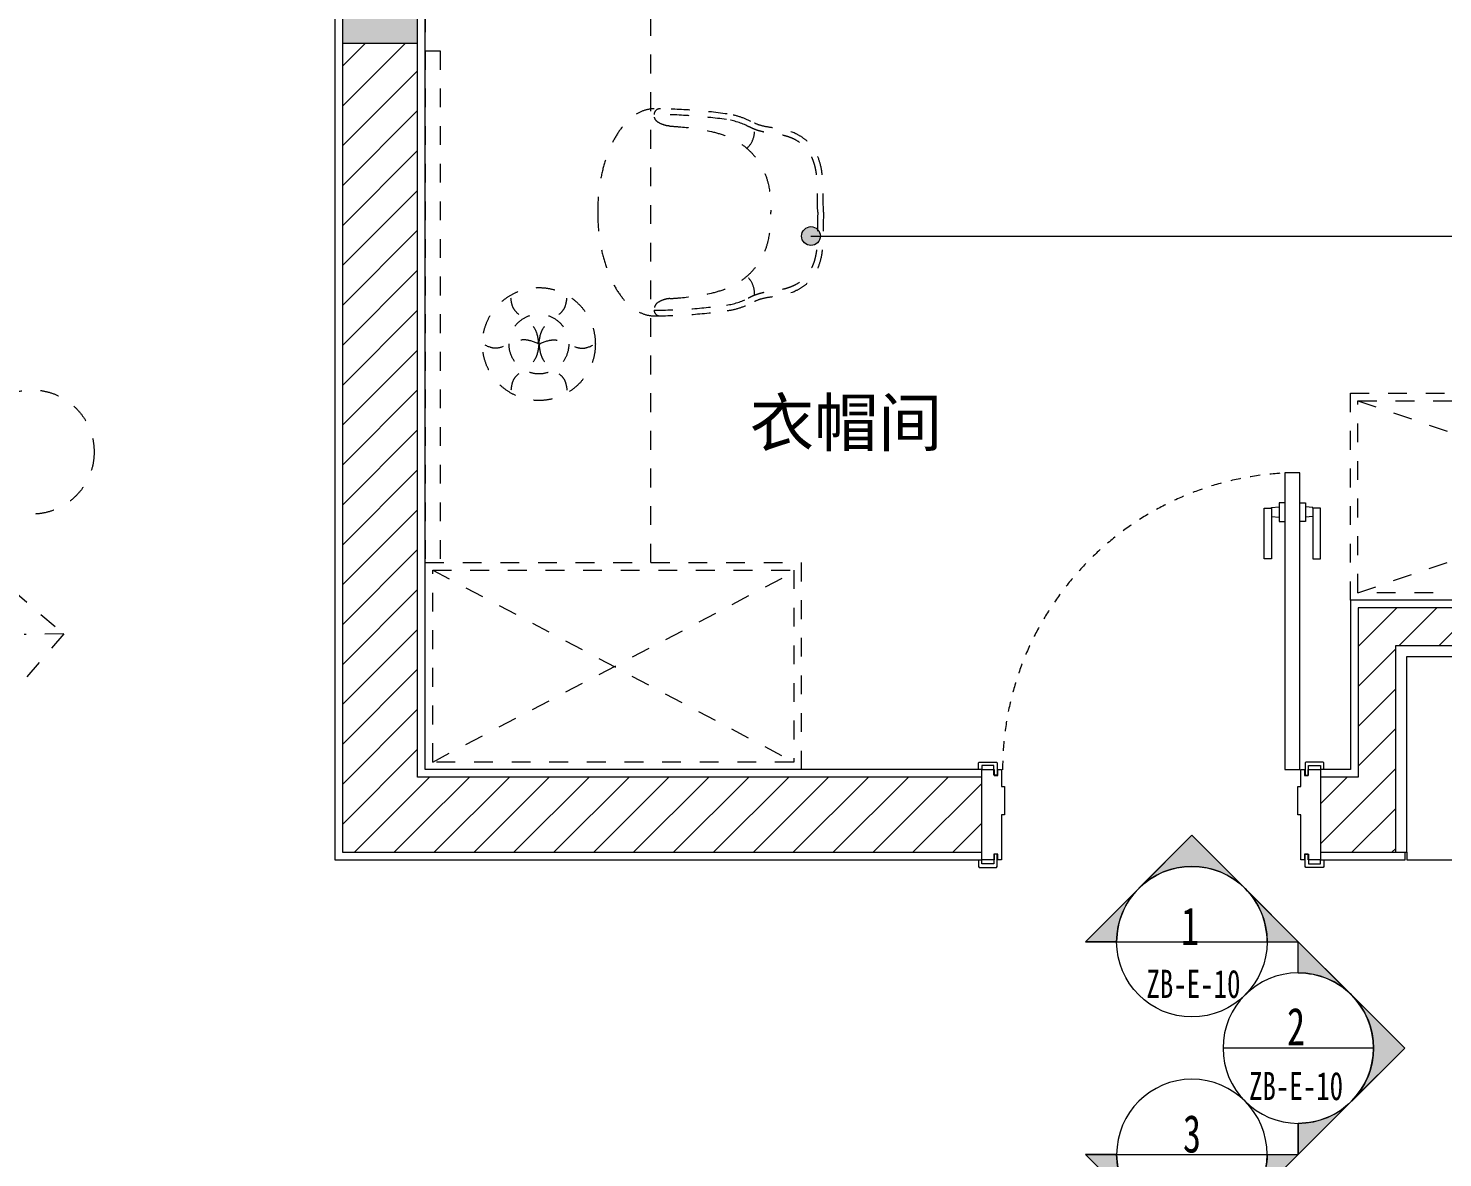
# Model space of a CAD drawing. Header units: millimetres. Extents: x 2160 to 29548, y 1196 to 18324.
# Drawn here: x 19099 to 22859, y 7638 to 10640 of the extents above; entities that cross this region are included whole.
import ezdxf

# ---------------------------------------------------------------- set-up
doc = ezdxf.new("R2010")
doc.units = ezdxf.units.MM
doc.linetypes.add('JZ-I-活动家具', pattern=[100, 50, -50])
doc.linetypes.add('JZ-I-虚线', pattern=[52.92, 26.46, -26.46])
for name, color, linetype, lineweight, true_color in [('A-DETL-GENF-5', 9, 'Continuous', 5, 0x808080), ('A-DETL-GENF-6', 9, 'JZ-I-活动家具', 5, 0x808080), ('A-DOOR', 30, 'Continuous', 9, 0xff7f00), ('A-DOOR-2', 9, 'JZ-I-虚线', 5, 0x808080), ('A-DOOR-FRAM', 30, 'Continuous', 9, 0xff7f00), ('A-新建墙体', 7, 'Continuous', 18, 0x848400), ('A-新建墙体-1', 9, 'Continuous', 18, 0x808080), ('A-新建墙体-2', 9, 'Continuous', 5, 0x808080), ('A-新建墙体-3', 7, 'Continuous', 9, 0xff8080), ('G-ANNO-SYMB-1', 7, 'Continuous', 5, 0x008000), ('G-ANNO-SYMB-2', 7, 'Continuous', 5, 0xc0c0c0), ('G-ANNO-TEXT-1', 7, 'Continuous', 5, 0x008000), ('Q-CASE', 7, 'Continuous', 9, 0x7f5f3f)]:
    doc.layers.add(name, color=color, linetype=linetype, lineweight=lineweight, true_color=true_color)
doc.styles.add('华文细黑', font='', dxfattribs={"width": 0.7, "height": 75})
doc.styles.add('华文细黑_1', font='', dxfattribs={"width": 0.7, "height": 100})
doc.styles.add('宋体_1', font='', dxfattribs={"height": 125})
doc.styles.get('华文细黑').set_extended_font_data('STXihei')
doc.styles.get('华文细黑_1').set_extended_font_data('STXihei')
doc.styles.get('宋体_1').set_extended_font_data('SimSun')
pattern_1 = [(45, (11833.81, 0), (-53.033, 53.033), [])]

# ---------------------------------------------------------------- blocks, each defined once
blk = doc.blocks.new('I-W-门套 - 标准-14624187-02平面布置及立面索引')
at = {"layer": 'A-DOOR'}
for p, q in [((-430.6, 18), (-428.6, 20)), ((-430.6, 0), (-430.6, 18)), ((-428.6, 20), (-382.6, 20)), ((-421.6, 11), (-421.6, 0)), ((-389.6, 11), (-421.6, 11)), ((-389.6, -15), (-389.6, 11)), ((-382.6, 20), (-380.6, 18)), ((-380.6, 18), (-380.6, -15)), ((-380.6, -15), (-389.6, -15))]:
    blk.add_line(p, q, dxfattribs=at)
blk = doc.blocks.new('I-W-门套 - 标准-14156091-02平面布置及立面索引')
at = {"layer": 'A-DOOR'}
for p, q in [((-430.6, 18), (-428.6, 20)), ((-430.6, 0), (-430.6, 18)), ((-428.6, 20), (-382.6, 20)), ((-421.6, 11), (-421.6, 0)), ((-389.6, 11), (-421.6, 11)), ((-389.6, -15), (-389.6, 11)), ((-382.6, 20), (-380.6, 18)), ((-380.6, 18), (-380.6, -15)), ((-380.6, -15), (-389.6, -15))]:
    blk.add_line(p, q, dxfattribs=at)
blk = doc.blocks.new('I-W-门套 - 标准-14624188-02平面布置及立面索引')
at = {"layer": 'A-DOOR'}
for p, q in [((-430.6, 0), (-430.6, -18)), ((-421.6, -11), (-421.6, 0)), ((-380.6, 15), (-389.6, 15)), ((-389.6, 15), (-389.6, -11)), ((-380.6, -18), (-380.6, 15)), ((-430.6, -18), (-428.6, -20)), ((-428.6, -20), (-382.6, -20)), ((-389.6, -11), (-421.6, -11)), ((-382.6, -20), (-380.6, -18))]:
    blk.add_line(p, q, dxfattribs=at)
blk = doc.blocks.new('I-W-门套 - 标准-14156092-02平面布置及立面索引')
at = {"layer": 'A-DOOR'}
for p, q in [((-430.6, 0), (-430.6, -18)), ((-421.6, -11), (-421.6, 0)), ((-380.6, 15), (-389.6, 15)), ((-389.6, 15), (-389.6, -11)), ((-380.6, -18), (-380.6, 15)), ((-430.6, -18), (-428.6, -20)), ((-428.6, -20), (-382.6, -20)), ((-389.6, -11), (-421.6, -11)), ((-382.6, -20), (-380.6, -18))]:
    blk.add_line(p, q, dxfattribs=at)
blk = doc.blocks.new('I-X-通用门板平面二维详图 - 标准-14156865-02平面布置及立面索引')
at = {"layer": 'A-DOOR'}
for p, q in [((395, 790), (355, 790)), ((355, 790), (355, 1)), ((395, 1), (395, 790)), ((300, 695.4), (320.1, 695.4)), ((300, 560.9), (300, 695.4)), ((320.1, 697.4), (340.1, 698.8)), ((320.1, 695.4), (320.1, 697.4)), ((320.1, 695.4), (320.1, 560.9)), ((355, 710), (340.1, 710)), ((340.1, 710), (340.1, 660)), ((395, 710), (409.9, 710)), ((409.9, 710), (409.9, 660)), ((429.9, 697.4), (409.9, 698.8)), ((429.9, 695.4), (429.9, 697.4)), ((450, 695.4), (429.9, 695.4)), ((429.9, 695.4), (429.9, 560.9)), ((450, 560.9), (450, 695.4)), ((320.1, 673.4), (340.1, 672)), ((340.1, 660), (355, 660)), ((409.9, 660), (395, 660)), ((429.9, 673.4), (409.9, 672)), ((320.1, 560.9), (300, 560.9)), ((429.9, 560.9), (450, 560.9)), ((355, 1), (395, 1))]:
    blk.add_line(p, q, dxfattribs=at)
at = {"layer": 'A-DOOR-2'}
blk.add_arc((395, 0), 790, 90, 180, dxfattribs=at)
blk = doc.blocks.new('I-W-门框 - 标准-14208047-02平面布置及立面索引')
at = {"layer": 'A-DOOR-FRAM'}
for p, q in [((-650, 0), (-617.5, 0)), ((-617.5, 0), (-617.5, -15)), ((-608, 0), (-598, 0)), ((-608, -15), (-608, 0)), ((-598, 0), (-598, -120)), ((198, 0), (208, 0)), ((198, -120), (198, 0)), ((208, 0), (208, -15)), ((217.5, 0), (250, 0)), ((217.5, -15), (217.5, 0)), ((-617.5, -15), (-608, -15)), ((208, -15), (217.5, -15)), ((-598, -120), (-590, -120)), ((-590, -120), (-590, -195)), ((190, -120), (198, -120)), ((190, -195), (190, -120)), ((-617.5, -224), (-617.5, -240)), ((-608, -224), (-617.5, -224)), ((-608, -240), (-608, -224)), ((-598, -195), (-598, -240)), ((-590, -195), (-598, -195)), ((198, -195), (190, -195)), ((198, -240), (198, -195)), ((208, -224), (208, -240)), ((217.5, -224), (208, -224)), ((217.5, -240), (217.5, -224)), ((-617.5, -240), (-650, -240)), ((-598, -240), (-608, -240)), ((208, -240), (198, -240)), ((250, -240), (217.5, -240))]:
    blk.add_line(p, q, dxfattribs=at)
blk = doc.blocks.new('LH-I-浴柜地柜_台下盆-185户型 - 宽800x深580x高600-12992861-02平面布置及立面索引')
at = {"layer": 'Q-CASE'}
for p, q in [((-720, -530), (-720, -550)), ((-720, -550), (720, -550))]:
    blk.add_line(p, q, dxfattribs=at)
blk = doc.blocks.new('JZ-I-客厅家具组合2D - JZ-I-客厅家具组合2D-14184240-02平面布置及立面索引')
at = {"layer": 'A-DETL-GENF-6'}
for p, q in [((3369.3, -1291.9), (3809.1, -1669.5)), ((3809.1, -1669.5), (3446.8, -2091.5)), ((3809.1, -1669.5), (3703.8, -1670.9))]:
    blk.add_line(p, q, dxfattribs=at)
blk.add_circle((3725, -1186.1), 165, dxfattribs=at)
blk = doc.blocks.new('JZ-I-柜体2D - JZ-I-柜体550x1540-14188738-02平面布置及立面索引')
at = {"layer": 'A-DETL-GENF-6'}
for p, q in [((0, 0), (0, 1540)), ((0, 1540), (550, 1540)), ((20, 1520), (530, 1520)), ((20, 20), (20, 1520)), ((20, 1520), (530, 10.1)), ((530, 1520), (20, 20)), ((530, 1520), (530, 20)), ((550, 1540), (550, 0)), ((550, 0), (0, 0)), ((530, 20), (20, 20))]:
    blk.add_line(p, q, dxfattribs=at)
blk = doc.blocks.new('JZ-I-柜体2D - JZ-I-柜体550x1000-14353816-02平面布置及立面索引')
at = {"layer": 'A-DETL-GENF-6'}
for p, q in [((0, 0), (0, 1000)), ((0, 1000), (550, 1000)), ((20, 980), (530, 980)), ((20, 20), (20, 980)), ((20, 980), (530, 10.1)), ((530, 980), (20, 20)), ((530, 980), (530, 20)), ((550, 1000), (550, 0)), ((550, 0), (0, 0)), ((530, 20), (20, 20))]:
    blk.add_line(p, q, dxfattribs=at)
blk = doc.blocks.new('JZ-I-梳妆台及书桌2D - JZ-I-梳妆台及书桌2D-14190750-02平面布置及立面索引')
at = {"layer": 'A-DETL-GENF-6'}
for p, q in [((600, 930), (0, 930)), ((0, 930), (0, -930)), ((600, -930), (600, 930)), ((0, 430), (40, 430)), ((40, 430), (40, -930)), ((0, -930), (600, -930))]:
    blk.add_line(p, q, dxfattribs=at)
for radius in [150, 79.4]:
    blk.add_circle((302.4, -349.2), radius, dxfattribs=at)
for centre, radius, start, end in [((623.7, 260.9), 15, 83.3661, 180), ((608.7, -1118.1), 1394, 81.9822, 90), ((608.7, -1118.1), 1379, 81.9822, 90), ((775.3, 64.2), 185, 63.1191, 81.9822), ((775.3, 64.2), 200, 63.1425, 81.9822), ((815.4, 216.2), 60.1, 311.2394, 5.1532), ((815.4, -214.4), 60.1, 354.8468, 48.7606), ((608.7, 1119.9), 1379, 270, 278.0178), ((623.7, -259.1), 15, 180, 276.6339), ((608.7, 1119.9), 1394, 270, 278.0178), ((775.3, -62.4), 185, 278.0178, 296.8809), ((775.3, -62.4), 200, 278.0178, 296.8575)]:
    blk.add_arc(centre, radius, start, end, dxfattribs=at)
for start_param, end_param in [(0, 1.570796), (1.570796, 3.141593)]:
    blk.add_ellipse((608.7, 0.9), major_axis=(0, 275), ratio=0.545455, start_param=start_param, end_param=end_param, dxfattribs=at)
for points, knots in [([(650.2, 230.3), (649.2, 230.3), (642.5, 230.4), (630.1, 234.6), (614.9, 241.3), (609.1, 253), (608.8, 258.9), (608.7, 260.9)], [0, 0, 0, 0, 2.97443, 20.06912, 39.037319, 50.593375, 56.687881, 56.687881, 56.687881, 56.687881]), ([(650.2, 230.3), (660, 229.5), (695.5, 226.7), (758.8, 219.1), (832.8, 193.9), (887.5, 142), (914, 82.5), (918.6, 34), (918.7, 8.3), (918.7, 0.9)], [0, 0, 0, 0, 29.554776, 106.842184, 191.294561, 258.698591, 326.944498, 381.700154, 403.929062, 403.929062, 403.929062, 403.929062]), ([(1043.6, 0.9), (1043.4, 8.1), (1043.3, 15.4), (1043.2, 27.4), (1043.1, 32.1), (1043, 41.5), (1042.9, 46), (1042.8, 54), (1042.7, 57.4), (1042.6, 64.2), (1042.5, 67.5), (1042.2, 77.6), (1041.9, 84.2), (1040.9, 96.9), (1040.2, 103.1), (1038.5, 113.4), (1037.7, 117.6), (1036.1, 124.2), (1035.5, 126.7), (1034, 131.6), (1033.2, 134), (1030.7, 141.2), (1028.7, 145.8), (1024.8, 153.7), (1022.9, 157), (1019, 163.1), (1016.9, 166), (1012.9, 171.1), (1010.9, 173.2), (1006.8, 177.4), (1004.6, 179.4), (997.3, 185.6), (991.7, 189.4), (983.1, 194.2), (980.4, 195.5), (975.3, 197.8), (973, 198.8), (968.2, 200.6), (965.8, 201.4), (958.5, 203.8), (953.5, 205.1), (944.9, 207), (941.4, 207.7), (936.2, 208.6), (934.4, 208.9), (930.9, 209.4), (929.1, 209.7), (923.6, 210.5), (919.9, 211), (913.1, 212), (910, 212.5), (904.7, 213.4), (902.4, 213.8), (898.2, 214.7), (896.1, 215.2), (892, 216.2), (890, 216.7), (883.8, 218.5), (879.7, 219.9), (874.8, 221.9), (873.8, 222.2), (871, 223.4), (869.2, 224.3), (864.4, 226.5), (861.6, 227.9), (858.9, 229.3)], [0, 0, 0, 0, 21.701413, 21.701413, 36.066315, 36.066315, 49.690563, 49.690563, 59.94764, 59.94764, 70.204717, 70.204717, 90.718871, 90.718871, 110.581202, 110.581202, 124.478705, 124.478705, 132.856986, 132.856986, 141.235267, 141.235267, 157.991829, 157.991829, 170.671877, 170.671877, 182.939267, 182.939267, 193.197045, 193.197045, 203.454822, 203.454822, 226.281586, 226.281586, 236.503398, 236.503398, 244.95828, 244.95828, 253.413162, 253.413162, 270.322926, 270.322926, 281.646931, 281.646931, 287.242485, 287.242485, 292.83804, 292.83804, 304.029149, 304.029149, 313.048231, 313.048231, 319.393515, 319.393515, 325.136412, 325.136412, 330.879309, 330.879309, 342.365103, 342.365103, 344.970224, 344.970224, 350.507081, 350.507081, 359.569503, 359.569503, 359.569503, 359.569503]), ([(1058.7, 0.9), (1058.5, 17.7), (1057.9, 60.1), (1056.9, 123.4), (1029, 183.4), (983.2, 214.1), (939.7, 224), (905.4, 227.7), (881.9, 234.5), (870.4, 240.3), (865.6, 242.7)], [0, 0, 0, 0, 50.42581, 127.381571, 188.345295, 239.975043, 286.762511, 320.949455, 343.663305, 359.569493, 359.569493, 359.569493, 359.569493]), ([(650.2, -228.4), (660, -227.7), (695.5, -224.9), (758.8, -217.2), (832.8, -192), (887.5, -140.2), (914, -80.7), (918.6, -32.1), (918.7, -6.5), (918.7, 0.9)], [0, 0, 0, 0, 29.554776, 106.842184, 191.294561, 258.698591, 326.944498, 381.700154, 403.929062, 403.929062, 403.929062, 403.929062]), ([(1043.6, 0.9), (1043.4, -6.3), (1043.3, -13.5), (1043.2, -25.5), (1043.1, -30.3), (1043, -39.6), (1042.9, -44.2), (1042.8, -52.1), (1042.7, -55.6), (1042.6, -62.3), (1042.5, -65.7), (1042.2, -75.7), (1041.9, -82.3), (1040.9, -95.1), (1040.2, -101.3), (1038.5, -111.6), (1037.7, -115.8), (1036.1, -122.4), (1035.5, -124.8), (1034, -129.7), (1033.2, -132.2), (1030.7, -139.3), (1028.7, -144), (1024.8, -151.9), (1022.9, -155.1), (1019, -161.3), (1016.9, -164.2), (1012.9, -169.2), (1010.9, -171.4), (1006.8, -175.6), (1004.6, -177.6), (997.3, -183.8), (991.7, -187.6), (983.1, -192.3), (980.4, -193.7), (975.3, -196), (973, -197), (968.2, -198.8), (965.8, -199.6), (958.5, -201.9), (953.5, -203.2), (944.9, -205.1), (941.4, -205.8), (936.2, -206.8), (934.4, -207), (930.9, -207.6), (929.1, -207.9), (923.6, -208.7), (919.9, -209.2), (913.1, -210.2), (910, -210.7), (904.7, -211.6), (902.4, -212), (898.2, -212.9), (896.1, -213.4), (892, -214.4), (890, -214.9), (883.8, -216.7), (879.7, -218.1), (874.8, -220), (873.8, -220.4), (871, -221.6), (869.2, -222.4), (864.4, -224.7), (861.6, -226.1), (858.9, -227.4)], [0, 0, 0, 0, 21.701413, 21.701413, 36.066315, 36.066315, 49.690563, 49.690563, 59.94764, 59.94764, 70.204717, 70.204717, 90.718871, 90.718871, 110.581202, 110.581202, 124.478705, 124.478705, 132.856986, 132.856986, 141.235267, 141.235267, 157.991829, 157.991829, 170.671877, 170.671877, 182.939267, 182.939267, 193.197045, 193.197045, 203.454822, 203.454822, 226.281586, 226.281586, 236.503398, 236.503398, 244.95828, 244.95828, 253.413162, 253.413162, 270.322926, 270.322926, 281.646931, 281.646931, 287.242485, 287.242485, 292.83804, 292.83804, 304.029149, 304.029149, 313.048231, 313.048231, 319.393515, 319.393515, 325.136412, 325.136412, 330.879309, 330.879309, 342.365103, 342.365103, 344.970224, 344.970224, 350.507081, 350.507081, 359.569503, 359.569503, 359.569503, 359.569503]), ([(1058.7, 0.9), (1058.5, -15.9), (1057.9, -58.3), (1056.9, -121.6), (1029, -181.5), (983.2, -212.2), (939.7, -222.2), (905.4, -225.9), (881.9, -232.7), (870.4, -238.5), (865.6, -240.8)], [0, 0, 0, 0, 50.42581, 127.381571, 188.345295, 239.975043, 286.762511, 320.949455, 343.663305, 359.569493, 359.569493, 359.569493, 359.569493]), ([(302.4, -349.2), (300.7, -335.5), (297.1, -307.2), (264.9, -281.2), (230.6, -258.5), (228.4, -232.5), (227.4, -219.3)], [0, 0, 0, 0, 39.705882, 82.444736, 118.936641, 156.461162, 156.461162, 156.461162, 156.461162]), ([(302.4, -349.2), (304.1, -335.5), (307.6, -307.2), (339.8, -281.2), (374.2, -258.5), (376.3, -232.5), (377.4, -219.3)], [0, 0, 0, 0, 39.705882, 82.444736, 118.936641, 156.461162, 156.461162, 156.461162, 156.461162]), ([(650.2, -228.4), (649.2, -228.5), (642.5, -228.6), (630.1, -232.8), (614.9, -239.5), (609.1, -251.2), (608.8, -257), (608.7, -259.1)], [0, 0, 0, 0, 2.97443, 20.06912, 39.037319, 50.593375, 56.687881, 56.687881, 56.687881, 56.687881]), ([(302.4, -349.2), (289.7, -343.8), (263.4, -332.7), (224.8, -347.7), (187.9, -366), (164.3, -354.9), (152.4, -349.2)], [0, 0, 0, 0, 39.705882, 82.444736, 118.936641, 156.461162, 156.461162, 156.461162, 156.461162]), ([(302.4, -349.2), (315, -343.8), (341.4, -332.7), (380, -347.7), (416.8, -366), (440.4, -354.9), (452.4, -349.2)], [0, 0, 0, 0, 39.705882, 82.444736, 118.936641, 156.461162, 156.461162, 156.461162, 156.461162]), ([(302.4, -349.2), (300.7, -362.8), (297.1, -391.2), (264.9, -417.1), (230.6, -439.9), (228.4, -465.9), (227.4, -479.1)], [0, 0, 0, 0, 39.705882, 82.444736, 118.936641, 156.461162, 156.461162, 156.461162, 156.461162]), ([(302.4, -349.2), (304.1, -362.8), (307.6, -391.2), (339.8, -417.1), (374.2, -439.9), (376.3, -465.9), (377.4, -479.1)], [0, 0, 0, 0, 39.705882, 82.444736, 118.936641, 156.461162, 156.461162, 156.461162, 156.461162])]:
    blk.add_open_spline(points, degree=3, knots=knots, dxfattribs=at)
blk = doc.blocks.new('立面 - 立面标记符号8mm 上-319156-02平面布置及立面索引')
at = {"layer": 'G-ANNO-SYMB-2'}
h = blk.add_hatch(color=256, dxfattribs=at)
edge = h.paths.add_edge_path(flags=0)
edge.add_line((-2.828, 8.485), (0, 11.314))
edge.add_line((0, 11.314), (2.828, 8.485))
edge.add_arc((0, 5.657), 4, 45, 135)
h = blk.add_hatch(color=256, dxfattribs=at)
edge = h.paths.add_edge_path(flags=0)
edge.add_line((5.657, 5.657), (4, 5.657))
edge.add_arc((0, 5.657), 4, 0, 45)
edge.add_line((2.828, 8.485), (5.657, 5.657))
edge = h.paths.add_edge_path(flags=0)
edge.add_line((-5.657, 5.657), (-2.828, 8.485))
edge.add_arc((0, 5.657), 4, 135, 180)
edge.add_line((-4, 5.657), (-5.657, 5.657))
at = {"layer": 'G-ANNO-SYMB-1'}
for p, q in [((0, 11.314), (-5.657, 5.657)), ((0, 11.314), (-2.828, 8.485)), ((0, 11.314), (5.657, 5.657)), ((2.828, 8.485), (0, 11.314)), ((-2.828, 8.485), (-5.657, 5.657)), ((5.657, 5.657), (2.828, 8.485)), ((-4, 5.657), (-5.657, 5.657)), ((-5.657, 5.657), (-4, 5.657)), ((-4, 5.657), (4, 5.657)), ((4, 5.657), (5.657, 5.657)), ((4, 5.657), (5.657, 5.657))]:
    blk.add_line(p, q, dxfattribs=at)
blk.add_circle((0, 5.657), 4, dxfattribs=at)
for start, end in [(45, 135), (135, 180), (0, 45)]:
    blk.add_arc((0, 5.657), 4, start, end, dxfattribs=at)
blk = doc.blocks.new('立面 - 立面标记符号-319155-02平面布置及立面索引')
at = {"layer": 'G-ANNO-SYMB-2'}
h = blk.add_hatch(color=256, dxfattribs=at)
edge = h.paths.add_edge_path(flags=0)
edge.add_line((-2.828, 8.485), (0, 11.314))
edge.add_line((0, 11.314), (2.828, 8.485))
edge.add_arc((0, 5.657), 4, 45, 135)
h = blk.add_hatch(color=256, dxfattribs=at)
edge = h.paths.add_edge_path(flags=0)
edge.add_line((5.657, 5.657), (4, 5.657))
edge.add_arc((0, 5.657), 4, 0, 45)
edge.add_line((2.828, 8.485), (5.657, 5.657))
edge = h.paths.add_edge_path(flags=0)
edge.add_line((-5.657, 5.657), (-2.828, 8.485))
edge.add_arc((0, 5.657), 4, 135, 180)
edge.add_line((-4, 5.657), (-5.657, 5.657))
at = {"layer": 'G-ANNO-SYMB-1'}
for p, q in [((0, 11.314), (-5.657, 5.657)), ((0, 11.314), (-2.828, 8.485)), ((0, 11.314), (5.657, 5.657)), ((2.828, 8.485), (0, 11.314)), ((-2.828, 8.485), (-5.657, 5.657)), ((5.657, 5.657), (2.828, 8.485)), ((-4, 5.657), (-5.657, 5.657)), ((-5.657, 5.657), (-4, 5.657)), ((-4, 5.657), (4, 5.657)), ((4, 5.657), (5.657, 5.657)), ((4, 5.657), (5.657, 5.657))]:
    blk.add_line(p, q, dxfattribs=at)
blk.add_circle((0, 5.657), 4, dxfattribs=at)
for start, end in [(45, 135), (135, 180), (0, 45)]:
    blk.add_arc((0, 5.657), 4, start, end, dxfattribs=at)
blk = doc.blocks.new('立面 - 立面标记符号 右 -319154-02平面布置及立面索引')
at = {"layer": 'G-ANNO-SYMB-2'}
h = blk.add_hatch(color=256, dxfattribs=at)
edge = h.paths.add_edge_path(flags=0)
edge.add_line((-2.828, 8.485), (0, 11.314))
edge.add_line((0, 11.314), (2.828, 8.485))
edge.add_arc((0, 5.657), 4, 45, 135)
h = blk.add_hatch(color=256, dxfattribs=at)
edge = h.paths.add_edge_path(flags=0)
edge.add_line((5.657, 5.657), (4, 5.657))
edge.add_arc((0, 5.657), 4, 0, 45)
edge.add_line((2.828, 8.485), (5.657, 5.657))
edge = h.paths.add_edge_path(flags=0)
edge.add_line((-5.657, 5.657), (-2.828, 8.485))
edge.add_arc((0, 5.657), 4, 135, 180)
edge.add_line((-4, 5.657), (-5.657, 5.657))
at = {"layer": 'G-ANNO-SYMB-1'}
for p, q in [((0, 11.314), (-5.657, 5.657)), ((0, 11.314), (-2.828, 8.485)), ((0, 11.314), (5.657, 5.657)), ((2.828, 8.485), (0, 11.314)), ((0, 9.657), (0, 1.657)), ((-2.828, 8.485), (-5.657, 5.657)), ((5.657, 5.657), (2.828, 8.485)), ((-4, 5.657), (-5.657, 5.657)), ((-5.657, 5.657), (-4, 5.657)), ((4, 5.657), (5.657, 5.657)), ((4, 5.657), (5.657, 5.657))]:
    blk.add_line(p, q, dxfattribs=at)
blk.add_circle((0, 5.657), 4, dxfattribs=at)
for start, end in [(45, 135), (135, 180), (0, 45)]:
    blk.add_arc((0, 5.657), 4, start, end, dxfattribs=at)

msp = doc.modelspace()

# ---------------------------------------------------------------- hatches: boundary and pattern name
at = {"layer": 'A-新建墙体-1'}
msp.add_hatch(color=256, dxfattribs=at).paths.add_polyline_path([(19933.8, 10600), (20133.8, 10600), (20133.8, 12900), (19933.8, 12900), (19933.8, 10662.3)], flags=0)
at = {"layer": 'A-新建墙体-2'}
h = msp.add_hatch(dxfattribs=at)
h.set_pattern_fill('FP_1', color=256, style=0, pattern_type=2)
h.set_pattern_definition(pattern_1)
h.paths.add_polyline_path([(20133.8, 8450), (20133.8, 10600), (19933.8, 10600), (19933.8, 8450)], flags=0)
h = msp.add_hatch(dxfattribs=at)
h.set_pattern_fill('FP_1', color=256, style=0, pattern_type=2)
h.set_pattern_definition(pattern_1)
h.paths.add_polyline_path([(22733.8, 8650), (22733.8, 9100), (22633.8, 9100), (22633.8, 8650), (22644.1, 8650)], flags=0)
h = msp.add_hatch(dxfattribs=at)
h.set_pattern_fill('FP_1', color=256, style=0, pattern_type=2)
h.set_pattern_definition(pattern_1)
h.paths.add_polyline_path([(26133.8, 9000), (26133.8, 9100), (22733.8, 9100), (22733.8, 9000), (25643.6, 9000)], flags=0)
h = msp.add_hatch(dxfattribs=at)
h.set_pattern_fill('FP_1', color=256, style=0, pattern_type=2)
h.set_pattern_definition(pattern_1)
h.paths.add_polyline_path([(22533.8, 8450), (22733.8, 8450), (22733.8, 8650), (22533.8, 8650), (22533.8, 8506)], flags=0)
h.paths.add_polyline_path([(21633.8, 8450), (21633.8, 8650), (20133.8, 8650), (20133.8, 8450), (20190, 8450)], flags=0)
at = {"layer": 'G-ANNO-TEXT-1'}
h = msp.add_hatch(color=256, dxfattribs=at)
edge = h.paths.add_edge_path(flags=0)
edge.add_arc((21179.5, 10087.9), 25, 0, 360)

# ---------------------------------------------------------------- linework, layer by layer
at = {"layer": 'A-新建墙体'}
for p, q in [((19933.8, 12900), (19933.8, 8450)), ((20133.8, 8650), (20133.8, 12900)), ((20133.8, 10600), (19933.8, 10600)), ((22633.8, 9100), (22633.8, 8650)), ((26133.8, 9100), (22633.8, 9100)), ((22733.8, 8450), (22733.8, 9000)), ((22733.8, 9000), (24233.8, 9000)), ((21633.8, 8650), (20133.8, 8650)), ((21633.8, 8450), (21633.8, 8650)), ((22633.8, 8650), (22533.8, 8650)), ((22533.8, 8650), (22533.8, 8450)), ((19933.8, 8450), (21633.8, 8450)), ((22533.8, 8450), (22733.8, 8450))]:
    msp.add_line(p, q, dxfattribs=at)
at = {"layer": 'A-新建墙体-3'}
for p, q in [((19913.8, 12880), (19913.8, 8430)), ((20153.8, 8670), (20153.8, 11080)), ((22613.8, 9120), (22613.8, 8670)), ((26113.8, 9120), (22613.8, 9120)), ((22763.8, 8450), (22763.8, 8970)), ((22763.8, 8970), (22883.8, 8970)), ((21633.8, 8670), (20153.8, 8670)), ((21633.8, 8650), (21633.8, 8670)), ((21633.8, 8650), (21633.8, 8650)), ((22613.8, 8670), (22533.8, 8670)), ((22533.8, 8670), (22533.8, 8650)), ((19913.8, 8430), (21633.8, 8430)), ((21633.8, 8430), (21633.8, 8450)), ((21633.8, 8450), (21633.8, 8450)), ((22533.8, 8450), (22533.8, 8430)), ((22533.8, 8430), (22758.8, 8430)), ((22733.8, 8450), (22763.8, 8450)), ((22758.8, 8430), (22758.8, 8450))]:
    msp.add_line(p, q, dxfattribs=at)
at = {"layer": 'G-ANNO-TEXT-1'}
msp.add_line((21179.5, 10087.9), (28408.3, 10087.9), dxfattribs=at)
msp.add_circle((21179.5, 10087.9), 25, dxfattribs=at)

# ---------------------------------------------------------------- block references
at = {"layer": 'A-DETL-GENF-5'}
for name, p in [('JZ-I-客厅家具组合2D - JZ-I-客厅家具组合2D-14184240-02平面布置及立面索引', (15383.8, 10700)), ('JZ-I-梳妆台及书桌2D - JZ-I-梳妆台及书桌2D-14190750-02平面布置及立面索引', (20153.8, 10150))]:
    msp.add_blockref(name, p, dxfattribs=at)
at = {"layer": 'A-DETL-GENF-5', "rotation": 89.9999999999999}
for name, p in [('JZ-I-柜体2D - JZ-I-柜体550x1540-14188738-02平面布置及立面索引', (24153.6, 9120)), ('JZ-I-柜体2D - JZ-I-柜体550x1000-14353816-02平面布置及立面索引', (21153.8, 8670))]:
    msp.add_blockref(name, p, dxfattribs=at)
at = {"layer": 'A-DOOR'}
for name, p in [('I-X-通用门板平面二维详图 - 标准-14156865-02平面布置及立面索引', (22083.8, 8669)), ('I-W-门套 - 标准-14156091-02平面布置及立面索引', (22055.4, 8670)), ('I-W-门套 - 标准-14624188-02平面布置及立面索引', (22055.4, 8430))]:
    msp.add_blockref(name, p, dxfattribs=at)
at = {"layer": 'A-DOOR', "rotation": 180}
for name, p in [('I-W-门套 - 标准-14156092-02平面布置及立面索引', (22112.2, 8670)), ('I-W-门框 - 标准-14208047-02平面布置及立面索引', (21883.8, 8430)), ('I-W-门套 - 标准-14624187-02平面布置及立面索引', (22112.2, 8430))]:
    msp.add_blockref(name, p, dxfattribs=at)
at = {"layer": 'G-ANNO-SYMB-1', "xscale": 49.99999999999998, "yscale": 49.99999999999998, "zscale": 49.99999999999998}
msp.add_blockref('立面 - 立面标记符号8mm 上-319156-02平面布置及立面索引', (22192, 7929.7), dxfattribs=at)
at = {"layer": 'G-ANNO-SYMB-1', "extrusion": (0, 0, -1), "xscale": 49.99999999999998, "yscale": 49.99999999999998, "zscale": 49.99999999999998}
for name, rotation in [('立面 - 立面标记符号 右 -319154-02平面布置及立面索引', 89.99999999999991), ('立面 - 立面标记符号-319155-02平面布置及立面索引', 180)]:
    msp.add_blockref(name, (-22192, 7929.7), dxfattribs=dict(at, rotation=rotation))
at = {"layer": 'Q-CASE'}
msp.add_blockref('LH-I-浴柜地柜_台下盆-185户型 - 宽800x深580x高600-12992861-02平面布置及立面索引', (23483.8, 8980), dxfattribs=at)

# ---------------------------------------------------------------- texts
at = {"layer": 'G-ANNO-SYMB-2', "attachment_point": 5, "line_spacing_factor": 0.901651}
for s, insert, char_height, width, style in [('\\pt437.5,875,1312.5,1750,2187.5,2625,3062.5,3500,3937.5,4375,4812.5,5250,5687.5,6125,6562.5,7000,7437.5,7875,8312.5,8750,9187.5,9625,10062.5,10500,10937.5,11375,11812.5,12250,12687.5,13125,13562.5,14000;1', (22187.3, 8254), 100, 57.75, '华文细黑_1'), ('\\pt437.49975,875.00025,1312.5,1749.99975,2187.50025,2625,3062.49975,3500.00025,3937.5,4374.99975,4812.50025,5250,5687.49975,6125.00025,6562.5,6999.99975,7437.50025,7875,8312.49975,8750.00025,9187.5,9624.99975,10062.50025,10500,10937.49975,11375.00025,11812.5,12249.99975,12687.50025,13125,13562.49975,14000.00025;ZB-E-10', (22196.2, 8099.8), 75, 252.35, '华文细黑'), ('\\pt437.5,875,1312.5,1750,2187.5,2625,3062.5,3500,3937.5,4375,4812.5,5250,5687.5,6125,6562.5,7000,7437.5,7875,8312.5,8750,9187.5,9625,10062.5,10500,10937.5,11375,11812.5,12250,12687.5,13125,13562.5,14000;2', (22468.9, 7987), 100, 57.75, '华文细黑_1'), ('\\pt437.49975,875.00025,1312.5,1749.99975,2187.50025,2625,3062.49975,3500.00025,3937.5,4374.99975,4812.50025,5250,5687.49975,6125.00025,6562.5,6999.99975,7437.50025,7875,8312.49975,8750.00025,9187.5,9624.99975,10062.50025,10500,10937.49975,11375.00025,11812.5,12249.99975,12687.50025,13125,13562.49975,14000.00025;ZB-E-10', (22468.9, 7828.4), 75, 252.35, '华文细黑'), ('\\pt437.5,875,1312.5,1750,2187.5,2625,3062.5,3500,3937.5,4375,4812.5,5250,5687.5,6125,6562.5,7000,7437.5,7875,8312.5,8750,9187.5,9625,10062.5,10500,10937.5,11375,11812.5,12250,12687.5,13125,13562.5,14000;3', (22192.3, 7701.3), 100, 57.75, '华文细黑_1')]:
    msp.add_mtext(s, dxfattribs=dict(at, insert=insert, char_height=char_height, width=width, style=style))
at = {"layer": 'G-ANNO-TEXT-1', "insert": (21017.2, 9654.6), "char_height": 125, "width": 564.59, "attachment_point": 1, "line_spacing_factor": 0.877739, "style": '宋体_1'}
msp.add_mtext('\\pt600,1200,1800,2400,3000,3600,4200,4800,5400,6000,6600,7200,7800,8400,9000,9600,10200,10800,11400,12000,12600,13200,13800,14400,15000,15600,16200,16800,17400,18000,18600,19200;衣帽间', dxfattribs=at)

doc.saveas('drawing.dxf')
